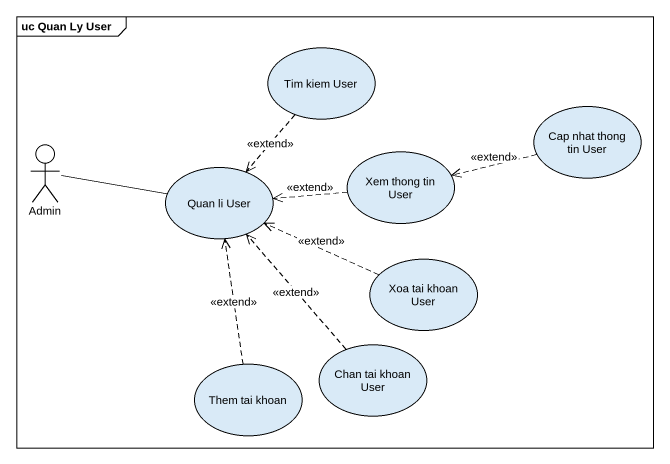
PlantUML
@startuml
mainframe uc Quan Ly User
usecase "Tim kiem User" as Tim_kiem_User
usecase "Cap nhat thong tin User" as Cap_nhat_thong_tin_User
actor Admin
usecase "Quan li User" as Quan_li_User
usecase "Xem thong tin User" as Xem_thong_tin_User
usecase "Xoa tai khoan User" as Xoa_tai_khoan_User
usecase "Them tai khoan" as Them_tai_khoan
usecase "Chan tai khoan User" as Chan_tai_khoan_User
Tim_kiem_User ..> Quan_li_User : <<extend>>
Cap_nhat_thong_tin_User .left.> Xem_thong_tin_User : <<extend>>
Admin -right- Quan_li_User
Xem_thong_tin_User .left.> Quan_li_User : <<extend>>
Xoa_tai_khoan_User .left.> Quan_li_User : <<extend>>
Them_tai_khoan .up.> Quan_li_User : <<extend>>
Chan_tai_khoan_User .up.> Quan_li_User : <<extend>>
@enduml
